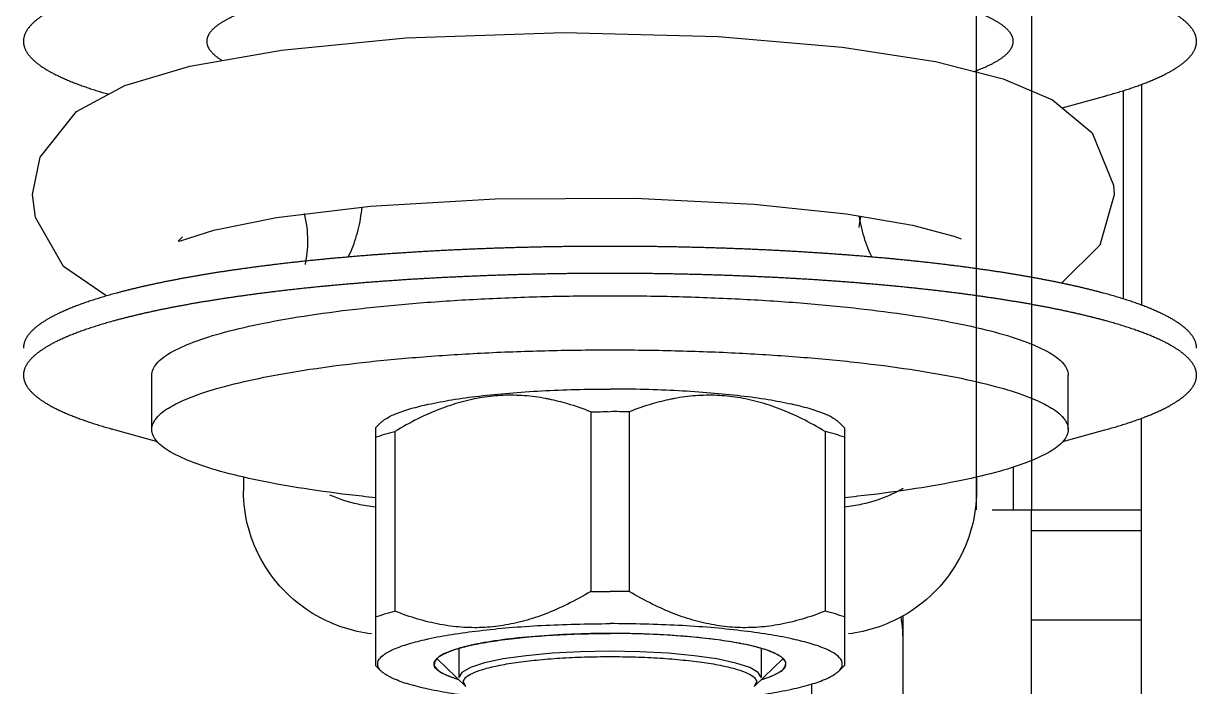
# Model space of a CAD drawing. Header units: millimetres. Extents: x 21899 to 38731, y -5425 to 3612.
# Drawn here: x 22169.61 to 22201.61, y 289.77 to 307.86 of the extents above; entities that cross this region are included whole.
import ezdxf

# ---------------------------------------------------------------- set-up
doc = ezdxf.new("R2010")
doc.units = ezdxf.units.MM

msp = doc.modelspace()

# ---------------------------------------------------------------- linework, layer by layer
at = {"color": 3, "linetype": 'Continuous'}
for p, q in [((22195.61, 294.585), (22195.61, 325.282)), ((22199.61, 306.025), (22199.61, 300.344)), ((22200.11, 279.085), (22200.11, 297.086))]:
    msp.add_line(p, q, dxfattribs=at)
at = {"color": 9, "linetype": 'Continuous'}
for p, q in [((22197.11, 325.282), (22197.11, 294.585)), ((22200.11, 306.195), (22200.11, 300.173)), ((22196.61, 295.762), (22196.61, 294.585)), ((22200.11, 294.012), (22197.11, 294.012)), ((22200.11, 291.577), (22197.11, 291.577))]:
    msp.add_line(p, q, dxfattribs=at)
at = {"color": 7, "linetype": 'Continuous'}
for p, q in [((22188.564, 307.502), (22191.947, 307.213)), ((22197.941, 305.56), (22199.104, 305.877)), ((22170.064, 304.208), (22171.057, 305.46)), ((22169.86, 303.19), (22170.064, 304.208)), ((22199.36, 303.185), (22198.971, 301.805)), ((22176.516, 302.567), (22179.074, 302.876)), ((22189.536, 302.927), (22192.057, 302.662)), ((22192.057, 302.662), (22193.862, 302.353)), ((22193.862, 302.353), (22194.989, 302.056)), ((22194.989, 302.056), (22195.193, 301.983)), ((22198.971, 301.805), (22197.93, 300.772)), ((22171.858, 300.434), (22170.701, 301.229)), ((22173.11, 296.782), (22173.11, 298.259)), ((22198.11, 296.782), (22198.11, 298.259)), ((22179.369, 296.976), (22179.209, 296.821)), ((22185.084, 297.263), (22185.084, 292.359)), ((22186.136, 297.263), (22186.136, 292.359)), ((22191.851, 296.976), (22192.011, 296.821)), ((22172.116, 296.768), (22173.258, 296.456)), ((22179.215, 296.827), (22179.215, 290.336)), ((22179.741, 296.727), (22179.741, 291.823)), ((22191.479, 296.727), (22191.479, 291.823)), ((22192.005, 296.827), (22192.005, 290.336)), ((22197.961, 296.456), (22199.104, 296.768)), ((22175.61, 295.489), (22175.61, 295.109)), ((22195.61, 295.489), (22195.61, 295.109)), ((22196.035, 294.585), (22200.11, 294.585)), ((22197.11, 288.373), (22197.11, 294.585)), ((22193.61, 281.433), (22193.61, 291.697)), ((22179.209, 290.342), (22179.369, 290.187)), ((22180.886, 290.528), (22181.673, 289.766)), ((22190.334, 290.528), (22189.547, 289.766)), ((22192.011, 290.342), (22191.851, 290.187)), ((22181.673, 289.766), (22181.61, 289.888)), ((22189.61, 289.888), (22189.547, 289.766)), ((22191.11, 289.834), (22191.11, 281.433))]:
    msp.add_line(p, q, dxfattribs=at)
at = {"color": 2, "linetype": 'Continuous'}
for p, q in [((22184.823, 291.203), (22184.702, 291.199)), ((22182.086, 290.947), (22182.072, 290.944)), ((22182.669, 291.039), (22182.564, 291.025)), ((22183.333, 291.114), (22183.218, 291.103)), ((22184.057, 291.169), (22183.937, 291.162)), ((22187.172, 291.169), (22187.051, 291.176)), ((22187.899, 291.113), (22187.783, 291.124)), ((22188.564, 291.038), (22188.457, 291.052)), ((22189.147, 290.944), (22189.134, 290.947)), ((22180.96, 290.587), (22180.95, 290.581)), ((22181.219, 290.717), (22181.21, 290.714)), ((22181.485, 290.802), (22181.485, 290.011)), ((22181.598, 290.838), (22181.586, 290.835)), ((22189.634, 290.835), (22189.622, 290.838)), ((22189.735, 290.802), (22189.735, 290.011)), ((22190.01, 290.714), (22190, 290.717)), ((22190.269, 290.581), (22190.26, 290.587)), ((22180.888, 290.53), (22180.885, 290.528)), ((22190.334, 290.528), (22190.332, 290.53))]:
    msp.add_line(p, q, dxfattribs=at)
at = {"color": 7, "linetype": 'Continuous'}
for points in [[(22180.045, 307.465), (22184.349, 307.609), (22188.564, 307.502)], [(22174.149, 306.694), (22176.646, 307.134), (22180.045, 307.465)], [(22191.947, 307.213), (22194.493, 306.818), (22196.331, 306.351), (22197.68, 305.777)], [(22171.057, 305.46), (22172.379, 306.17), (22174.149, 306.694)], [(22197.68, 305.777), (22198.76, 304.878), (22199.347, 303.445), (22199.36, 303.185)], [(22170.701, 301.229), (22169.936, 302.562), (22169.86, 303.19)], [(22179.074, 302.876), (22182.48, 303.077), (22186.297, 303.089), (22189.536, 302.927)], [(22178.47, 301.485), (22178.485, 301.515), (22178.515, 301.58), (22178.545, 301.647), (22178.573, 301.716), (22178.601, 301.785), (22178.627, 301.856), (22178.652, 301.928), (22178.676, 302), (22178.699, 302.073), (22178.72, 302.148), (22178.74, 302.224), (22178.758, 302.299), (22178.775, 302.375), (22178.791, 302.452), (22178.805, 302.531), (22178.817, 302.609), (22178.828, 302.688), (22178.838, 302.767), (22178.845, 302.848), (22178.845, 302.849)], [(22173.944, 302.032), (22173.832, 301.919), (22173.898, 301.93), (22174.799, 302.221), (22176.516, 302.567)], [(22192.403, 302.603), (22192.405, 302.589), (22192.418, 302.51), (22192.433, 302.43), (22192.45, 302.351), (22192.468, 302.273), (22192.487, 302.195), (22192.508, 302.118), (22192.53, 302.042), (22192.554, 301.966), (22192.58, 301.893), (22192.606, 301.819), (22192.634, 301.747), (22192.663, 301.676)], [(22192.663, 301.676), (22192.693, 301.606), (22192.725, 301.537), (22192.75, 301.485)]]:
    msp.add_lwpolyline(points, dxfattribs=at)
at = {"color": 2, "linetype": 'Continuous'}
for points in [[(22185.61, 291.214), (22185.493, 291.214), (22185.359, 291.213), (22185.225, 291.211), (22185.091, 291.209), (22184.958, 291.206), (22184.823, 291.203)], [(22186.397, 291.203), (22186.281, 291.206), (22186.148, 291.209), (22186.014, 291.211), (22185.881, 291.213), (22185.747, 291.214), (22185.61, 291.214)], [(22187.051, 291.176), (22186.923, 291.182), (22186.794, 291.188), (22186.663, 291.194), (22186.532, 291.199), (22186.397, 291.203)], [(22182.072, 290.944), (22181.994, 290.929), (22181.908, 290.911), (22181.824, 290.893), (22181.753, 290.877), (22181.674, 290.858), (22181.598, 290.838)], [(22182.564, 291.025), (22182.462, 291.01), (22182.362, 290.994), (22182.277, 290.98), (22182.181, 290.964), (22182.086, 290.947)], [(22183.218, 291.103), (22183.103, 291.091), (22182.989, 291.079), (22182.892, 291.068), (22182.782, 291.054), (22182.669, 291.039)], [(22183.937, 291.162), (22183.812, 291.153), (22183.689, 291.144), (22183.567, 291.135), (22183.461, 291.126), (22183.333, 291.114)], [(22184.702, 291.199), (22184.571, 291.194), (22184.441, 291.189), (22184.311, 291.183), (22184.183, 291.176), (22184.057, 291.169)], [(22187.783, 291.124), (22187.663, 291.134), (22187.541, 291.144), (22187.418, 291.153), (22187.308, 291.16), (22187.172, 291.169)], [(22188.457, 291.052), (22188.348, 291.065), (22188.237, 291.078), (22188.138, 291.089), (22188.023, 291.101), (22187.899, 291.113)], [(22189.134, 290.947), (22189.053, 290.961), (22188.958, 290.978), (22188.861, 290.994), (22188.774, 291.007), (22188.672, 291.023), (22188.564, 291.038)], [(22189.622, 290.838), (22189.556, 290.855), (22189.478, 290.874), (22189.397, 290.893), (22189.324, 290.909), (22189.238, 290.926), (22189.147, 290.944)], [(22180.95, 290.581), (22180.942, 290.575), (22180.931, 290.567), (22180.92, 290.558), (22180.91, 290.55), (22180.9, 290.541), (22180.888, 290.53)], [(22181.21, 290.714), (22181.164, 290.695), (22181.115, 290.673), (22181.076, 290.654), (22181.033, 290.632), (22180.995, 290.61), (22180.96, 290.587)], [(22181.586, 290.835), (22181.523, 290.818), (22181.455, 290.798), (22181.389, 290.778), (22181.334, 290.76), (22181.275, 290.739), (22181.219, 290.717)], [(22185.61, 290.728), (22184.809, 290.714), (22184.038, 290.674), (22183.327, 290.608), (22182.693, 290.518), (22182.182, 290.41), (22181.802, 290.287), (22181.566, 290.153), (22181.485, 290.011)], [(22189.735, 290.011), (22189.656, 290.15), (22189.424, 290.284), (22189.046, 290.408), (22188.527, 290.518), (22187.905, 290.607), (22187.195, 290.673), (22186.425, 290.714), (22185.61, 290.728)], [(22190, 290.717), (22189.952, 290.736), (22189.893, 290.757), (22189.831, 290.778), (22189.774, 290.795), (22189.705, 290.815), (22189.634, 290.835)], [(22190.26, 290.587), (22190.229, 290.607), (22190.191, 290.629), (22190.155, 290.649), (22190.11, 290.671), (22190.061, 290.692), (22190.01, 290.714)], [(22190.332, 290.53), (22190.326, 290.536), (22190.316, 290.545), (22190.306, 290.553), (22190.295, 290.562), (22190.284, 290.57), (22190.269, 290.581)], [(22180.885, 290.528), (22180.819, 290.433), (22180.817, 290.334), (22180.883, 290.236), (22181.015, 290.139), (22181.212, 290.047), (22181.474, 289.958)], [(22189.746, 289.958), (22189.998, 290.043), (22190.198, 290.136), (22190.333, 290.232), (22190.401, 290.33), (22190.402, 290.429), (22190.334, 290.528)]]:
    msp.add_lwpolyline(points, dxfattribs=at)
at = {"color": 7, "linetype": 'Continuous'}
for points, start_tangent, end_tangent in [([(22201.61, 307.37), (22201.61, 307.376), (22201.609, 307.402), (22201.606, 307.428), (22201.603, 307.454), (22201.597, 307.48), (22201.591, 307.506), (22201.583, 307.532), (22201.573, 307.558), (22201.563, 307.583), (22201.55, 307.609), (22201.537, 307.635), (22201.522, 307.661), (22201.505, 307.687), (22201.488, 307.712), (22201.469, 307.738), (22201.448, 307.764), (22201.426, 307.79), (22201.403, 307.815), (22201.378, 307.841), (22201.352, 307.866), (22201.325, 307.892), (22201.296, 307.917), (22201.266, 307.943), (22201.235, 307.968), (22201.202, 307.993), (22201.168, 308.019), (22201.132, 308.044), (22201.095, 308.069), (22201.057, 308.094), (22201.017, 308.119), (22200.976, 308.144), (22200.934, 308.169), (22200.89, 308.194), (22200.845, 308.218), (22200.799, 308.243), (22200.751, 308.268), (22200.702, 308.292), (22200.652, 308.317), (22200.601, 308.341), (22200.548, 308.365), (22200.494, 308.389), (22200.438, 308.413), (22200.381, 308.437), (22200.323, 308.461), (22200.264, 308.485), (22200.203, 308.509), (22200.142, 308.532), (22200.078, 308.556), (22200.014, 308.579), (22199.948, 308.603), (22199.881, 308.626), (22199.813, 308.649), (22199.744, 308.672), (22199.673, 308.695), (22199.601, 308.718), (22199.528, 308.74), (22199.454, 308.763), (22199.379, 308.785), (22199.302, 308.807), (22199.224, 308.829), (22199.145, 308.851), (22199.065, 308.873), (22198.983, 308.895), (22198.901, 308.917), (22198.817, 308.938), (22198.732, 308.959), (22198.646, 308.981), (22198.559, 309.002), (22198.471, 309.023), (22198.381, 309.043), (22198.291, 309.064), (22198.199, 309.085), (22198.106, 309.105), (22198.012, 309.125), (22197.917, 309.145), (22197.821, 309.165), (22197.724, 309.185), (22197.626, 309.204), (22197.527, 309.224), (22197.427, 309.243), (22197.326, 309.262), (22197.223, 309.281), (22197.12, 309.3), (22197.016, 309.318), (22196.911, 309.337), (22196.804, 309.355), (22196.697, 309.373), (22196.589, 309.391), (22196.48, 309.409), (22196.37, 309.426), (22196.259, 309.443), (22196.147, 309.461), (22196.034, 309.478), (22195.92, 309.494), (22195.805, 309.511), (22195.69, 309.527), (22195.573, 309.544), (22195.456, 309.56), (22195.338, 309.576), (22195.219, 309.591), (22195.099, 309.607), (22194.978, 309.622), (22194.857, 309.637), (22194.735, 309.652), (22194.611, 309.667), (22194.488, 309.681), (22194.363, 309.696), (22194.238, 309.71), (22194.111, 309.724), (22193.984, 309.737), (22193.857, 309.751), (22193.728, 309.764), (22193.599, 309.777), (22193.47, 309.79), (22193.339, 309.802), (22193.208, 309.815), (22193.076, 309.827), (22192.944, 309.839), (22192.811, 309.851), (22192.677, 309.862), (22192.543, 309.874), (22192.408, 309.885), (22192.272, 309.896), (22192.136, 309.907), (22191.999, 309.917), (22191.862, 309.927), (22191.724, 309.937), (22191.586, 309.947), (22191.447, 309.957), (22191.308, 309.966), (22191.168, 309.975), (22191.028, 309.984), (22190.887, 309.993), (22190.746, 310.001), (22190.604, 310.009), (22190.462, 310.017), (22190.319, 310.025), (22190.176, 310.033), (22190.033, 310.04), (22189.889, 310.047), (22189.745, 310.054), (22189.601, 310.06), (22189.456, 310.067), (22189.311, 310.073), (22189.165, 310.079), (22189.019, 310.084), (22188.873, 310.09), (22188.727, 310.095), (22188.58, 310.1), (22188.433, 310.105), (22188.286, 310.109), (22188.139, 310.113), (22187.991, 310.117), (22187.843, 310.121), (22187.695, 310.124), (22187.547, 310.128), (22187.399, 310.131), (22187.25, 310.134), (22187.102, 310.136), (22186.953, 310.138), (22186.804, 310.14), (22186.655, 310.142), (22186.506, 310.144), (22186.357, 310.145), (22186.207, 310.146), (22186.058, 310.147), (22185.909, 310.148), (22185.759, 310.148), (22185.61, 310.148), (22185.461, 310.148), (22185.311, 310.148), (22185.162, 310.147), (22185.012, 310.146), (22184.863, 310.145), (22184.714, 310.144), (22184.565, 310.142), (22184.416, 310.14), (22184.267, 310.138), (22184.118, 310.136), (22183.97, 310.134), (22183.821, 310.131), (22183.673, 310.128), (22183.524, 310.124), (22183.376, 310.121), (22183.229, 310.117), (22183.081, 310.113), (22182.934, 310.109), (22182.786, 310.105), (22182.64, 310.1), (22182.493, 310.095), (22182.347, 310.09), (22182.2, 310.084), (22182.055, 310.079), (22181.909, 310.073), (22181.764, 310.067), (22181.619, 310.06), (22181.475, 310.054), (22181.331, 310.047), (22181.187, 310.04), (22181.043, 310.033), (22180.9, 310.025), (22180.758, 310.017), (22180.616, 310.009), (22180.474, 310.001), (22180.333, 309.993), (22180.192, 309.984), (22180.052, 309.975), (22179.912, 309.966), (22179.773, 309.957), (22179.634, 309.947), (22179.495, 309.937), (22179.358, 309.927), (22179.22, 309.917), (22179.084, 309.907), (22178.948, 309.896), (22178.812, 309.885), (22178.677, 309.874), (22178.543, 309.862), (22178.409, 309.851), (22178.276, 309.839), (22178.144, 309.827), (22178.012, 309.815), (22177.881, 309.802), (22177.75, 309.79), (22177.62, 309.777), (22177.491, 309.764), (22177.363, 309.751), (22177.235, 309.737), (22177.108, 309.724), (22176.982, 309.71), (22176.857, 309.696), (22176.732, 309.681), (22176.608, 309.667), (22176.485, 309.652), (22176.363, 309.637), (22176.241, 309.622), (22176.121, 309.607), (22176.001, 309.591), (22175.882, 309.576), (22175.764, 309.56), (22175.646, 309.544), (22175.53, 309.527), (22175.414, 309.511), (22175.3, 309.494), (22175.186, 309.478), (22175.073, 309.461), (22174.961, 309.443), (22174.85, 309.426), (22174.74, 309.409), (22174.631, 309.391), (22174.523, 309.373), (22174.415, 309.355), (22174.309, 309.337), (22174.204, 309.318), (22174.1, 309.3), (22173.996, 309.281), (22173.894, 309.262), (22173.793, 309.243), (22173.693, 309.224), (22173.594, 309.204), (22173.495, 309.185), (22173.398, 309.165), (22173.302, 309.145), (22173.207, 309.125), (22173.114, 309.105), (22173.021, 309.085), (22172.929, 309.064), (22172.839, 309.043), (22172.749, 309.023), (22172.661, 309.002), (22172.574, 308.981), (22172.488, 308.959), (22172.403, 308.938), (22172.319, 308.917), (22172.236, 308.895), (22172.155, 308.873), (22172.075, 308.851), (22171.996, 308.829), (22171.918, 308.807), (22171.841, 308.785), (22171.766, 308.763), (22171.691, 308.74), (22171.618, 308.718), (22171.546, 308.695), (22171.476, 308.672), (22171.406, 308.649), (22171.338, 308.626), (22171.271, 308.603), (22171.206, 308.579), (22171.141, 308.556), (22171.078, 308.532), (22171.016, 308.509), (22170.956, 308.485), (22170.896, 308.461), (22170.838, 308.437), (22170.782, 308.413), (22170.726, 308.389), (22170.672, 308.365), (22170.619, 308.341), (22170.568, 308.317), (22170.517, 308.292), (22170.468, 308.268), (22170.421, 308.243), (22170.374, 308.218), (22170.329, 308.194), (22170.286, 308.169), (22170.244, 308.144), (22170.203, 308.119), (22170.163, 308.094), (22170.125, 308.069), (22170.088, 308.044), (22170.052, 308.019), (22170.018, 307.993), (22169.985, 307.968), (22169.954, 307.943), (22169.924, 307.917), (22169.895, 307.892), (22169.867, 307.866), (22169.841, 307.841), (22169.817, 307.815), (22169.794, 307.79), (22169.772, 307.764), (22169.751, 307.738), (22169.732, 307.712), (22169.714, 307.687), (22169.698, 307.661), (22169.683, 307.635), (22169.669, 307.609), (22169.657, 307.583), (22169.646, 307.558), (22169.637, 307.532), (22169.629, 307.506), (22169.622, 307.48), (22169.617, 307.454), (22169.613, 307.428), (22169.611, 307.402), (22169.61, 307.376), (22169.61, 307.37)], (0.000005, 1), (0.000005, -1)), ([(22169.61, 307.37), (22169.61, 307.35), (22169.612, 307.324), (22169.615, 307.298), (22169.62, 307.272), (22169.626, 307.246), (22169.633, 307.221), (22169.642, 307.195), (22169.652, 307.169), (22169.663, 307.143), (22169.676, 307.117), (22169.69, 307.091), (22169.706, 307.065), (22169.723, 307.04), (22169.742, 307.014), (22169.761, 306.988), (22169.783, 306.963), (22169.805, 306.937), (22169.829, 306.911), (22169.855, 306.886), (22169.881, 306.86), (22169.909, 306.835), (22169.939, 306.809), (22169.97, 306.784), (22170.002, 306.759), (22170.035, 306.733), (22170.07, 306.708), (22170.106, 306.683), (22170.144, 306.658), (22170.183, 306.633), (22170.223, 306.608), (22170.265, 306.583), (22170.308, 306.558), (22170.352, 306.533), (22170.398, 306.509), (22170.445, 306.484), (22170.493, 306.459), (22170.543, 306.435), (22170.594, 306.411), (22170.646, 306.386), (22170.699, 306.362), (22170.754, 306.338), (22170.81, 306.314), (22170.868, 306.29), (22170.926, 306.266), (22170.986, 306.242), (22171.048, 306.219), (22171.11, 306.195), (22171.174, 306.172), (22171.239, 306.148), (22171.305, 306.125), (22171.373, 306.102), (22171.442, 306.079), (22171.512, 306.056), (22171.583, 306.033), (22171.655, 306.011), (22171.729, 305.988), (22171.804, 305.966), (22171.88, 305.943), (22171.93, 305.929)], (0.000005, -1), (0.961383, -0.275215)), ([(22199.104, 305.877), (22199.184, 305.899), (22199.262, 305.921), (22199.34, 305.943), (22199.416, 305.966), (22199.491, 305.988), (22199.564, 306.011), (22199.637, 306.033), (22199.708, 306.056), (22199.778, 306.079), (22199.847, 306.102), (22199.914, 306.125), (22199.981, 306.148), (22200.046, 306.172), (22200.11, 306.195), (22200.172, 306.219), (22200.233, 306.242), (22200.293, 306.266), (22200.352, 306.29), (22200.409, 306.314), (22200.466, 306.338), (22200.52, 306.362), (22200.574, 306.386), (22200.626, 306.411), (22200.677, 306.435), (22200.727, 306.459), (22200.775, 306.484), (22200.822, 306.509), (22200.868, 306.533), (22200.912, 306.558), (22200.955, 306.583), (22200.996, 306.608), (22201.037, 306.633), (22201.076, 306.658), (22201.113, 306.683), (22201.15, 306.708), (22201.184, 306.733), (22201.218, 306.759), (22201.25, 306.784), (22201.281, 306.809), (22201.31, 306.835), (22201.339, 306.86), (22201.365, 306.886), (22201.391, 306.911), (22201.415, 306.937), (22201.437, 306.963), (22201.458, 306.988), (22201.478, 307.014), (22201.497, 307.04), (22201.514, 307.065), (22201.529, 307.091), (22201.544, 307.117), (22201.556, 307.143), (22201.568, 307.169), (22201.578, 307.195), (22201.587, 307.221), (22201.594, 307.246), (22201.6, 307.272), (22201.605, 307.298), (22201.608, 307.324), (22201.609, 307.35), (22201.61, 307.37)], (0.964802, 0.262979), (0.000005, 1)), ([(22197.326, 300.891), (22197.223, 300.91), (22197.12, 300.929), (22197.016, 300.947), (22196.911, 300.966), (22196.804, 300.984), (22196.697, 301.002), (22196.589, 301.02), (22196.48, 301.038), (22196.37, 301.055), (22196.259, 301.073), (22196.147, 301.09), (22196.034, 301.107), (22195.92, 301.124), (22195.805, 301.14), (22195.69, 301.157), (22195.573, 301.173), (22195.456, 301.189), (22195.338, 301.205), (22195.219, 301.22), (22195.099, 301.236), (22194.978, 301.251), (22194.857, 301.266), (22194.735, 301.281), (22194.611, 301.296), (22194.488, 301.31), (22194.363, 301.325), (22194.238, 301.339), (22194.111, 301.353), (22193.984, 301.366), (22193.857, 301.38), (22193.728, 301.393), (22193.599, 301.406), (22193.47, 301.419), (22193.339, 301.432), (22193.208, 301.444), (22193.076, 301.456), (22192.944, 301.468), (22192.811, 301.48), (22192.677, 301.492), (22192.543, 301.503), (22192.408, 301.514), (22192.272, 301.525), (22192.136, 301.536), (22191.999, 301.546), (22191.862, 301.556), (22191.724, 301.566), (22191.586, 301.576), (22191.447, 301.586), (22191.308, 301.595), (22191.168, 301.604), (22191.028, 301.613), (22190.887, 301.622), (22190.746, 301.63), (22190.604, 301.638), (22190.462, 301.646), (22190.319, 301.654), (22190.176, 301.662), (22190.033, 301.669), (22189.889, 301.676), (22189.745, 301.683), (22189.601, 301.689), (22189.456, 301.696), (22189.311, 301.702), (22189.165, 301.708), (22189.019, 301.713), (22188.873, 301.719), (22188.727, 301.724), (22188.58, 301.729), (22188.433, 301.734), (22188.286, 301.738), (22188.139, 301.742), (22187.991, 301.746), (22187.843, 301.75), (22187.695, 301.754), (22187.547, 301.757), (22187.399, 301.76), (22187.25, 301.763), (22187.102, 301.765), (22186.953, 301.767), (22186.804, 301.77), (22186.655, 301.771), (22186.506, 301.773), (22186.357, 301.774), (22186.207, 301.775), (22186.058, 301.776), (22185.909, 301.777), (22185.759, 301.777), (22185.61, 301.777), (22185.461, 301.777), (22185.311, 301.777), (22185.162, 301.776), (22185.012, 301.775), (22184.863, 301.774), (22184.714, 301.773), (22184.565, 301.771), (22184.416, 301.77), (22184.267, 301.767), (22184.118, 301.765), (22183.97, 301.763), (22183.821, 301.76), (22183.673, 301.757), (22183.524, 301.754), (22183.376, 301.75), (22183.229, 301.746), (22183.081, 301.742), (22182.934, 301.738), (22182.786, 301.734), (22182.64, 301.729), (22182.493, 301.724), (22182.347, 301.719), (22182.2, 301.713), (22182.055, 301.708), (22181.909, 301.702), (22181.764, 301.696), (22181.619, 301.689), (22181.475, 301.683), (22181.331, 301.676), (22181.187, 301.669), (22181.043, 301.662), (22180.9, 301.654), (22180.758, 301.646), (22180.616, 301.638), (22180.474, 301.63), (22180.333, 301.622), (22180.192, 301.613), (22180.052, 301.604), (22179.912, 301.595), (22179.773, 301.586), (22179.634, 301.576), (22179.495, 301.566), (22179.358, 301.556), (22179.22, 301.546), (22179.084, 301.536), (22178.948, 301.525), (22178.812, 301.514), (22178.677, 301.503), (22178.543, 301.492), (22178.409, 301.48), (22178.276, 301.468), (22178.144, 301.456), (22178.012, 301.444), (22177.881, 301.432), (22177.75, 301.419), (22177.62, 301.406), (22177.491, 301.393), (22177.363, 301.38), (22177.235, 301.366), (22177.108, 301.353), (22176.982, 301.339), (22176.857, 301.325), (22176.732, 301.31), (22176.608, 301.296), (22176.485, 301.281), (22176.363, 301.266), (22176.241, 301.251), (22176.121, 301.236), (22176.001, 301.22), (22175.882, 301.205), (22175.764, 301.189), (22175.646, 301.173), (22175.53, 301.157), (22175.414, 301.14), (22175.3, 301.124), (22175.186, 301.107), (22175.073, 301.09), (22174.961, 301.073), (22174.85, 301.055), (22174.74, 301.038), (22174.631, 301.02), (22174.523, 301.002), (22174.415, 300.984), (22174.309, 300.966), (22174.204, 300.947), (22174.1, 300.929), (22173.996, 300.91), (22173.894, 300.891), (22173.793, 300.872), (22173.693, 300.853), (22173.594, 300.833), (22173.495, 300.814), (22173.398, 300.794), (22173.302, 300.774), (22173.207, 300.754), (22173.114, 300.734), (22173.021, 300.714), (22172.929, 300.693), (22172.839, 300.673), (22172.749, 300.652), (22172.661, 300.631)], (-0.983014, 0.183528), (-0.972551, -0.232688)), ([(22197.326, 300.153), (22197.223, 300.171), (22197.12, 300.19), (22197.016, 300.209), (22196.911, 300.227), (22196.804, 300.245), (22196.697, 300.263), (22196.589, 300.281), (22196.48, 300.299), (22196.37, 300.317), (22196.259, 300.334), (22196.147, 300.351), (22196.034, 300.368), (22195.92, 300.385), (22195.805, 300.402), (22195.69, 300.418), (22195.573, 300.434), (22195.456, 300.45), (22195.338, 300.466), (22195.219, 300.482), (22195.099, 300.497), (22194.978, 300.513), (22194.857, 300.528), (22194.735, 300.543), (22194.611, 300.557), (22194.488, 300.572), (22194.363, 300.586), (22194.238, 300.6), (22194.111, 300.614), (22193.984, 300.628), (22193.857, 300.641), (22193.728, 300.654), (22193.599, 300.668), (22193.47, 300.68), (22193.339, 300.693), (22193.208, 300.705), (22193.076, 300.718), (22192.944, 300.73), (22192.811, 300.741), (22192.677, 300.753), (22192.543, 300.764), (22192.408, 300.775), (22192.272, 300.786), (22192.136, 300.797), (22191.999, 300.808), (22191.862, 300.818), (22191.724, 300.828), (22191.586, 300.838), (22191.447, 300.847), (22191.308, 300.857), (22191.168, 300.866), (22191.028, 300.875), (22190.887, 300.883), (22190.746, 300.892), (22190.604, 300.9), (22190.462, 300.908), (22190.319, 300.916), (22190.176, 300.923), (22190.033, 300.93), (22189.889, 300.937), (22189.745, 300.944), (22189.601, 300.951), (22189.456, 300.957), (22189.311, 300.963), (22189.165, 300.969), (22189.019, 300.975), (22188.873, 300.98), (22188.727, 300.985), (22188.58, 300.99), (22188.433, 300.995), (22188.286, 301), (22188.139, 301.004), (22187.991, 301.008), (22187.843, 301.011), (22187.695, 301.015), (22187.547, 301.018), (22187.399, 301.021), (22187.25, 301.024), (22187.102, 301.027), (22186.953, 301.029), (22186.804, 301.031), (22186.655, 301.033), (22186.506, 301.034), (22186.357, 301.036), (22186.207, 301.037), (22186.058, 301.038), (22185.909, 301.038), (22185.759, 301.039), (22185.61, 301.039), (22185.461, 301.039), (22185.311, 301.038), (22185.162, 301.038), (22185.012, 301.037), (22184.863, 301.036), (22184.714, 301.034), (22184.565, 301.033), (22184.416, 301.031), (22184.267, 301.029), (22184.118, 301.027), (22183.97, 301.024), (22183.821, 301.021), (22183.673, 301.018), (22183.524, 301.015), (22183.376, 301.011), (22183.229, 301.008), (22183.081, 301.004), (22182.934, 301), (22182.786, 300.995), (22182.64, 300.99), (22182.493, 300.985), (22182.347, 300.98), (22182.2, 300.975), (22182.055, 300.969), (22181.909, 300.963), (22181.764, 300.957), (22181.619, 300.951), (22181.475, 300.944), (22181.331, 300.937), (22181.187, 300.93), (22181.043, 300.923), (22180.9, 300.916), (22180.758, 300.908), (22180.616, 300.9), (22180.474, 300.892), (22180.333, 300.883), (22180.192, 300.875), (22180.052, 300.866), (22179.912, 300.857), (22179.773, 300.847), (22179.634, 300.838), (22179.495, 300.828), (22179.358, 300.818), (22179.22, 300.808), (22179.084, 300.797), (22178.948, 300.786), (22178.812, 300.775), (22178.677, 300.764), (22178.543, 300.753), (22178.409, 300.741), (22178.276, 300.73), (22178.144, 300.718), (22178.012, 300.705), (22177.881, 300.693), (22177.75, 300.68), (22177.62, 300.668), (22177.491, 300.654), (22177.363, 300.641), (22177.235, 300.628), (22177.108, 300.614), (22176.982, 300.6), (22176.857, 300.586), (22176.732, 300.572), (22176.608, 300.557), (22176.485, 300.543), (22176.363, 300.528), (22176.241, 300.513), (22176.121, 300.497), (22176.001, 300.482), (22175.882, 300.466), (22175.764, 300.45), (22175.646, 300.434), (22175.53, 300.418), (22175.414, 300.402), (22175.3, 300.385), (22175.186, 300.368), (22175.073, 300.351), (22174.961, 300.334), (22174.85, 300.317), (22174.74, 300.299), (22174.631, 300.281), (22174.523, 300.263), (22174.415, 300.245), (22174.309, 300.227), (22174.204, 300.209), (22174.1, 300.19), (22173.996, 300.171), (22173.894, 300.153), (22173.793, 300.133), (22173.693, 300.114), (22173.594, 300.095), (22173.495, 300.075), (22173.398, 300.056), (22173.302, 300.036), (22173.207, 300.016), (22173.114, 299.995), (22173.021, 299.975), (22172.929, 299.955), (22172.839, 299.934), (22172.749, 299.913), (22172.661, 299.892)], (-0.983014, 0.183528), (-0.972551, -0.232688)), ([(22201.61, 298.999), (22201.61, 299.005), (22201.609, 299.031), (22201.606, 299.057), (22201.603, 299.083), (22201.597, 299.109), (22201.591, 299.135), (22201.583, 299.161), (22201.573, 299.187), (22201.563, 299.213), (22201.55, 299.238), (22201.537, 299.264), (22201.522, 299.29), (22201.505, 299.316), (22201.488, 299.342), (22201.469, 299.367), (22201.448, 299.393), (22201.426, 299.419), (22201.403, 299.444), (22201.378, 299.47), (22201.352, 299.495), (22201.325, 299.521), (22201.296, 299.546), (22201.266, 299.572), (22201.235, 299.597), (22201.202, 299.622), (22201.168, 299.648), (22201.132, 299.673), (22201.095, 299.698), (22201.057, 299.723), (22201.017, 299.748), (22200.976, 299.773), (22200.934, 299.798), (22200.89, 299.823), (22200.845, 299.848), (22200.799, 299.872), (22200.751, 299.897), (22200.702, 299.921), (22200.652, 299.946), (22200.601, 299.97), (22200.548, 299.994), (22200.494, 300.018), (22200.438, 300.043), (22200.381, 300.067), (22200.323, 300.09), (22200.264, 300.114), (22200.203, 300.138), (22200.142, 300.162), (22200.078, 300.185), (22200.014, 300.209), (22199.948, 300.232), (22199.881, 300.255), (22199.813, 300.278), (22199.744, 300.301), (22199.673, 300.324), (22199.601, 300.347), (22199.528, 300.369), (22199.454, 300.392), (22199.379, 300.414), (22199.302, 300.436), (22199.224, 300.459), (22199.145, 300.481), (22199.065, 300.502), (22198.983, 300.524), (22198.901, 300.546), (22198.817, 300.567), (22198.732, 300.589), (22198.646, 300.61), (22198.559, 300.631), (22198.471, 300.652), (22198.381, 300.673), (22198.291, 300.693), (22198.199, 300.714), (22198.106, 300.734), (22198.012, 300.754), (22197.917, 300.774), (22197.821, 300.794), (22197.724, 300.814), (22197.626, 300.833), (22197.527, 300.853), (22197.427, 300.872), (22197.326, 300.891)], (0.000005, 1), (-0.983014, 0.183528)), ([(22172.661, 300.631), (22172.574, 300.61), (22172.488, 300.589), (22172.403, 300.567), (22172.319, 300.546), (22172.236, 300.524), (22172.155, 300.502), (22172.075, 300.481), (22171.996, 300.459), (22171.918, 300.436), (22171.841, 300.414), (22171.766, 300.392), (22171.691, 300.369), (22171.618, 300.347), (22171.546, 300.324), (22171.476, 300.301), (22171.406, 300.278), (22171.338, 300.255), (22171.271, 300.232), (22171.206, 300.209), (22171.141, 300.185), (22171.078, 300.162), (22171.016, 300.138), (22170.956, 300.114), (22170.896, 300.09), (22170.838, 300.067), (22170.782, 300.043), (22170.726, 300.018), (22170.672, 299.994), (22170.619, 299.97), (22170.568, 299.946), (22170.517, 299.921), (22170.468, 299.897), (22170.421, 299.872), (22170.374, 299.848), (22170.329, 299.823), (22170.286, 299.798), (22170.244, 299.773), (22170.203, 299.748), (22170.163, 299.723), (22170.125, 299.698), (22170.088, 299.673), (22170.052, 299.648), (22170.018, 299.622), (22169.985, 299.597), (22169.954, 299.572), (22169.924, 299.546), (22169.895, 299.521), (22169.867, 299.495), (22169.841, 299.47), (22169.817, 299.444), (22169.794, 299.419), (22169.772, 299.393), (22169.751, 299.367), (22169.732, 299.342), (22169.714, 299.316), (22169.698, 299.29), (22169.683, 299.264), (22169.669, 299.238), (22169.657, 299.213), (22169.646, 299.187), (22169.637, 299.161), (22169.629, 299.135), (22169.622, 299.109), (22169.617, 299.083), (22169.613, 299.057), (22169.611, 299.031), (22169.61, 299.005), (22169.61, 298.999)], (-0.972551, -0.232688), (0.000005, -1)), ([(22177.424, 299.9), (22178.852, 300.085), (22180.417, 300.234), (22182.088, 300.342), (22183.831, 300.408), (22185.61, 300.43)], (0.988886, 0.148678), (1, 0)), ([(22185.61, 300.43), (22187.389, 300.408), (22189.132, 300.342), (22190.803, 300.234), (22192.368, 300.085)], (1, 0), (0.99383, -0.11091)), ([(22172.661, 299.892), (22172.574, 299.871), (22172.488, 299.85), (22172.403, 299.829), (22172.319, 299.807), (22172.236, 299.786), (22172.155, 299.764), (22172.075, 299.742), (22171.996, 299.72), (22171.918, 299.698), (22171.841, 299.676), (22171.766, 299.653), (22171.691, 299.631), (22171.618, 299.608), (22171.546, 299.585), (22171.476, 299.562), (22171.406, 299.539), (22171.338, 299.516), (22171.271, 299.493), (22171.206, 299.47), (22171.141, 299.446), (22171.078, 299.423), (22171.016, 299.399), (22170.956, 299.376), (22170.896, 299.352), (22170.838, 299.328), (22170.782, 299.304), (22170.726, 299.28), (22170.672, 299.256), (22170.619, 299.231), (22170.568, 299.207), (22170.517, 299.183), (22170.468, 299.158), (22170.421, 299.134), (22170.374, 299.109), (22170.329, 299.084), (22170.286, 299.059), (22170.244, 299.034), (22170.203, 299.01), (22170.163, 298.985), (22170.125, 298.959), (22170.088, 298.934), (22170.052, 298.909), (22170.018, 298.884), (22169.985, 298.859), (22169.954, 298.833), (22169.924, 298.808), (22169.895, 298.782), (22169.867, 298.757), (22169.841, 298.731), (22169.817, 298.706), (22169.794, 298.68), (22169.772, 298.654), (22169.751, 298.629), (22169.732, 298.603), (22169.714, 298.577), (22169.698, 298.551), (22169.683, 298.526), (22169.669, 298.5), (22169.657, 298.474), (22169.646, 298.448), (22169.637, 298.422), (22169.629, 298.396), (22169.622, 298.37), (22169.617, 298.344), (22169.613, 298.319), (22169.611, 298.293), (22169.61, 298.267), (22169.61, 298.26)], (-0.972551, -0.232688), (0.000005, -1)), ([(22173.11, 298.259), (22173.237, 298.568), (22173.616, 298.871), (22174.239, 299.161), (22175.094, 299.433), (22176.163, 299.681), (22177.424, 299.9)], (0, 1), (0.988886, 0.148678)), ([(22192.368, 300.085), (22193.796, 299.9), (22195.057, 299.681), (22196.126, 299.433), (22196.98, 299.161)], (0.99383, -0.11091), (0.933788, -0.357826)), ([(22201.61, 298.26), (22201.61, 298.267), (22201.609, 298.293), (22201.606, 298.319), (22201.603, 298.344), (22201.597, 298.37), (22201.591, 298.396), (22201.583, 298.422), (22201.573, 298.448), (22201.563, 298.474), (22201.55, 298.5), (22201.537, 298.526), (22201.522, 298.551), (22201.505, 298.577), (22201.488, 298.603), (22201.469, 298.629), (22201.448, 298.654), (22201.426, 298.68), (22201.403, 298.706), (22201.378, 298.731), (22201.352, 298.757), (22201.325, 298.782), (22201.296, 298.808), (22201.266, 298.833), (22201.235, 298.859), (22201.202, 298.884), (22201.168, 298.909), (22201.132, 298.934), (22201.095, 298.959), (22201.057, 298.985), (22201.017, 299.01), (22200.976, 299.034), (22200.934, 299.059), (22200.89, 299.084), (22200.845, 299.109), (22200.799, 299.134), (22200.751, 299.158), (22200.702, 299.183), (22200.652, 299.207), (22200.601, 299.231), (22200.548, 299.256), (22200.494, 299.28), (22200.438, 299.304), (22200.381, 299.328), (22200.323, 299.352), (22200.264, 299.376), (22200.203, 299.399), (22200.142, 299.423), (22200.078, 299.446), (22200.014, 299.47), (22199.948, 299.493), (22199.881, 299.516), (22199.813, 299.539), (22199.744, 299.562), (22199.673, 299.585), (22199.601, 299.608), (22199.528, 299.631), (22199.454, 299.653), (22199.379, 299.676), (22199.302, 299.698), (22199.224, 299.72), (22199.145, 299.742), (22199.065, 299.764), (22198.983, 299.786), (22198.901, 299.807), (22198.817, 299.829), (22198.732, 299.85), (22198.646, 299.871), (22198.559, 299.892), (22198.471, 299.913), (22198.381, 299.934), (22198.291, 299.955), (22198.199, 299.975), (22198.106, 299.995), (22198.012, 300.016), (22197.917, 300.036), (22197.821, 300.056), (22197.724, 300.075), (22197.626, 300.095), (22197.527, 300.114), (22197.427, 300.133), (22197.326, 300.153)], (0.000005, 1), (-0.983014, 0.183528)), ([(22173.11, 296.782), (22173.237, 297.091), (22173.616, 297.393), (22174.239, 297.684), (22175.094, 297.955), (22176.163, 298.203), (22177.424, 298.422), (22178.852, 298.608), (22180.417, 298.756), (22182.088, 298.865), (22183.831, 298.93), (22185.61, 298.953)], (0, 1), (1, 0)), ([(22185.61, 298.953), (22187.389, 298.93), (22189.132, 298.865), (22190.803, 298.756), (22192.368, 298.608), (22193.796, 298.422), (22195.057, 298.203), (22196.126, 297.955), (22196.98, 297.684), (22197.604, 297.393), (22197.983, 297.091), (22198.11, 296.782)], (1, 0), (0, -1)), ([(22196.98, 299.161), (22197.604, 298.871), (22197.983, 298.568), (22198.11, 298.259)], (0.933788, -0.357826), (0, -1)), ([(22169.61, 298.26), (22169.61, 298.241), (22169.612, 298.215), (22169.615, 298.189), (22169.62, 298.163), (22169.626, 298.137), (22169.633, 298.111), (22169.642, 298.085), (22169.652, 298.059), (22169.663, 298.033), (22169.676, 298.008), (22169.69, 297.982), (22169.706, 297.956), (22169.723, 297.93), (22169.742, 297.904), (22169.761, 297.879), (22169.783, 297.853), (22169.805, 297.827), (22169.829, 297.802), (22169.855, 297.776), (22169.881, 297.751), (22169.909, 297.725), (22169.939, 297.7), (22169.97, 297.674), (22170.002, 297.649), (22170.035, 297.624), (22170.07, 297.599), (22170.106, 297.573), (22170.144, 297.548), (22170.183, 297.523), (22170.223, 297.498), (22170.265, 297.473), (22170.308, 297.449), (22170.352, 297.424), (22170.398, 297.399), (22170.445, 297.375), (22170.493, 297.35), (22170.543, 297.326), (22170.594, 297.301), (22170.646, 297.277), (22170.699, 297.253), (22170.754, 297.228), (22170.81, 297.204), (22170.868, 297.18), (22170.926, 297.157), (22170.986, 297.133), (22171.048, 297.109), (22171.11, 297.086), (22171.174, 297.062), (22171.239, 297.039), (22171.305, 297.016), (22171.373, 296.992), (22171.442, 296.969), (22171.512, 296.947), (22171.583, 296.924), (22171.655, 296.901), (22171.729, 296.878), (22171.804, 296.856), (22171.88, 296.834), (22171.957, 296.812), (22172.036, 296.789), (22172.116, 296.768)], (0.000005, -1), (0.964802, -0.262979)), ([(22199.104, 296.768), (22199.184, 296.789), (22199.262, 296.812), (22199.34, 296.834), (22199.416, 296.856), (22199.491, 296.878), (22199.564, 296.901), (22199.637, 296.924), (22199.708, 296.947), (22199.778, 296.969), (22199.847, 296.992), (22199.914, 297.016), (22199.981, 297.039), (22200.046, 297.062), (22200.11, 297.086), (22200.172, 297.109), (22200.233, 297.133), (22200.293, 297.157), (22200.352, 297.18), (22200.409, 297.204), (22200.466, 297.228), (22200.52, 297.253), (22200.574, 297.277), (22200.626, 297.301), (22200.677, 297.326), (22200.727, 297.35), (22200.775, 297.375), (22200.822, 297.399), (22200.868, 297.424), (22200.912, 297.449), (22200.955, 297.473), (22200.996, 297.498), (22201.037, 297.523), (22201.076, 297.548), (22201.113, 297.573), (22201.15, 297.599), (22201.184, 297.624), (22201.218, 297.649), (22201.25, 297.674), (22201.281, 297.7), (22201.31, 297.725), (22201.339, 297.751), (22201.365, 297.776), (22201.391, 297.802), (22201.415, 297.827), (22201.437, 297.853), (22201.458, 297.879), (22201.478, 297.904), (22201.497, 297.93), (22201.514, 297.956), (22201.529, 297.982), (22201.544, 298.008), (22201.556, 298.033), (22201.568, 298.059), (22201.578, 298.085), (22201.587, 298.111), (22201.594, 298.137), (22201.6, 298.163), (22201.605, 298.189), (22201.608, 298.215), (22201.609, 298.241), (22201.61, 298.26)], (0.964802, 0.262979), (0.000005, 1)), ([(22183.955, 297.605), (22183.856, 297.624), (22183.273, 297.7), (22182.698, 297.71), (22182.126, 297.653), (22181.551, 297.528), (22180.969, 297.334), (22180.369, 297.07), (22179.741, 296.727)], (-0.979647, 0.200728), (-0.859623, -0.510929)), ([(22180.61, 297.459), (22180.653, 297.468), (22181.298, 297.589), (22182.038, 297.692), (22182.859, 297.774), (22183.741, 297.834), (22184.665, 297.871), (22185.61, 297.883)], (0.976129, 0.217191), (1, 0)), ([(22185.084, 297.263), (22184.456, 297.48), (22183.955, 297.605)], (-0.930436, 0.366454), (-0.979647, 0.200728)), ([(22190.61, 297.459), (22190.567, 297.468), (22189.922, 297.589), (22189.181, 297.692), (22188.361, 297.774), (22187.479, 297.834), (22186.555, 297.871), (22185.61, 297.883)], (-0.976129, 0.217191), (-1, 0)), ([(22187.265, 297.605), (22186.764, 297.48), (22186.136, 297.263)], (-0.979646, -0.200735), (-0.930436, -0.366454)), ([(22191.479, 296.727), (22190.85, 297.07), (22190.251, 297.335), (22189.668, 297.528), (22189.093, 297.653), (22188.521, 297.71), (22187.946, 297.7), (22187.363, 297.624), (22187.265, 297.605)], (-0.859623, 0.510929), (-0.979646, -0.200735)), ([(22179.368, 296.977), (22179.429, 297.027), (22179.708, 297.184), (22180.119, 297.332), (22180.61, 297.459)], (0.732854, 0.680386), (0.976129, 0.217191)), ([(22191.852, 296.977), (22191.791, 297.027), (22191.512, 297.184), (22191.1, 297.332), (22190.61, 297.459)], (-0.732854, 0.680386), (-0.976129, 0.217191)), ([(22185.084, 297.263), (22185.347, 297.266), (22185.61, 297.266)], (0.999917, 0.01289), (1, 0)), ([(22186.136, 297.263), (22185.873, 297.266), (22185.61, 297.266)], (-0.999917, 0.01289), (-1, 0)), ([(22179.215, 294.917), (22178.852, 294.956), (22177.424, 295.141), (22176.163, 295.36), (22175.094, 295.608), (22174.239, 295.88), (22173.616, 296.17), (22173.237, 296.473), (22173.11, 296.782)], (-0.994693, 0.102891), (0, 1)), ([(22179.215, 296.569), (22179.461, 296.65), (22179.741, 296.727)], (0.940905, 0.338672), (0.968974, 0.247163)), ([(22192.005, 296.569), (22191.759, 296.65), (22191.479, 296.727)], (-0.940905, 0.338672), (-0.968974, 0.247163)), ([(22198.11, 296.782), (22197.983, 296.473), (22197.604, 296.17), (22196.98, 295.88), (22196.126, 295.608), (22195.057, 295.36), (22193.796, 295.141), (22192.368, 294.956), (22192.005, 294.917)], (0, -1), (-0.994693, -0.102891)), ([(22179.106, 291.201), (22177.61, 291.697), (22176.146, 293.139), (22175.61, 295.109)], (-0.991997, 0.126262), (0, 1)), ([(22195.61, 295.109), (22195.074, 293.139), (22193.61, 291.697), (22192.114, 291.201)], (0, -1), (-0.991997, -0.126262)), ([(22193.61, 295.17), (22193.25, 294.99)], (-0.869912, -0.493207), (-0.915248, -0.40289)), ([(22178.737, 294.739), (22177.97, 294.99)], (-0.976371, 0.2161), (-0.915248, 0.40289)), ([(22179.207, 294.663), (22178.737, 294.739)], (-0.994836, 0.101498), (-0.976371, 0.2161)), ([(22192.482, 294.739), (22192.013, 294.663)], (-0.976371, -0.2161), (-0.994836, -0.101498)), ([(22193.25, 294.99), (22192.482, 294.739)], (-0.915248, -0.40289), (-0.976371, -0.2161)), ([(22185.084, 292.359), (22184.456, 292.016), (22183.856, 291.751), (22183.273, 291.558), (22182.698, 291.433), (22182.126, 291.376), (22181.551, 291.386), (22180.969, 291.462), (22180.369, 291.606), (22179.741, 291.823)], (-0.859623, -0.510929), (-0.930436, 0.366454)), ([(22185.084, 292.359), (22185.347, 292.361), (22185.61, 292.362)], (0.999917, 0.01289), (1, 0)), ([(22186.136, 292.359), (22185.873, 292.361), (22185.61, 292.362)], (-0.999917, 0.01289), (-1, 0)), ([(22191.479, 291.823), (22190.85, 291.606), (22190.251, 291.462), (22189.668, 291.386), (22189.093, 291.376), (22188.521, 291.433), (22187.946, 291.558), (22187.363, 291.751), (22186.764, 292.016), (22186.136, 292.359)], (-0.930436, -0.366454), (-0.859623, 0.510929)), ([(22179.215, 291.665), (22179.461, 291.746), (22179.741, 291.823)], (0.940905, 0.338672), (0.968974, 0.247163)), ([(22192.005, 291.665), (22191.759, 291.746), (22191.479, 291.823)], (-0.940905, 0.338672), (-0.968974, 0.247163)), ([(22193.61, 290.901), (22193.55, 291.68)], (0, 1), (-0.151516, 0.988455)), ([(22180.61, 291.057), (22180.653, 291.067), (22181.298, 291.188), (22182.038, 291.29), (22182.859, 291.373), (22183.741, 291.433), (22184.665, 291.469), (22185.61, 291.482)], (0.976129, 0.217191), (1, 0)), ([(22180.883, 290.53), (22180.957, 290.585), (22181.214, 290.715), (22181.591, 290.837), (22182.078, 290.945), (22182.662, 291.038), (22183.325, 291.114), (22184.051, 291.169), (22184.82, 291.203), (22185.61, 291.214)], (0.730962, 0.682418), (1, 0)), ([(22190.61, 291.057), (22190.567, 291.067), (22189.922, 291.188), (22189.181, 291.29), (22188.361, 291.373), (22187.479, 291.433), (22186.555, 291.469), (22185.61, 291.482)], (-0.976129, 0.217191), (-1, 0)), ([(22190.336, 290.53), (22190.263, 290.585), (22190.006, 290.715), (22189.628, 290.837), (22189.141, 290.945), (22188.558, 291.038), (22187.894, 291.114), (22187.168, 291.169), (22186.4, 291.203), (22185.61, 291.214)], (-0.730962, 0.682418), (-1, 0)), ([(22179.368, 290.185), (22179.288, 290.298), (22179.288, 290.463), (22179.429, 290.626), (22179.708, 290.783), (22180.119, 290.931), (22180.61, 291.057)], (-0.732854, 0.680386), (0.976129, 0.217191)), ([(22191.852, 290.185), (22191.932, 290.298), (22191.932, 290.463), (22191.791, 290.626), (22191.512, 290.783), (22191.1, 290.931), (22190.61, 291.057)], (0.732854, 0.680386), (-0.976129, 0.217191)), ([(22181.61, 289.888), (22181.67, 290.009), (22181.851, 290.126), (22182.145, 290.235), (22182.545, 290.335), (22183.038, 290.42), (22183.609, 290.49), (22184.241, 290.541), (22184.915, 290.572), (22185.61, 290.583), (22186.305, 290.572), (22186.978, 290.541), (22187.61, 290.49), (22188.182, 290.42), (22188.675, 290.335), (22189.075, 290.235), (22189.369, 290.126), (22189.549, 290.009), (22189.61, 289.888)], (0, 1), (0, -1)), ([(22180.814, 290.381), (22180.826, 290.449), (22180.883, 290.53)], (0, 1), (0.730962, 0.682418)), ([(22181.466, 289.96), (22181.214, 290.046), (22180.957, 290.176), (22180.826, 290.312), (22180.814, 290.381)], (-0.958997, 0.283415), (0, 1)), ([(22189.754, 289.96), (22190.006, 290.046), (22190.263, 290.176), (22190.393, 290.312), (22190.406, 290.381)], (0.958997, 0.283415), (0, 1)), ([(22190.406, 290.381), (22190.393, 290.449), (22190.336, 290.53)], (0, 1), (-0.730962, 0.682418)), ([(22182.84, 289.39), (22182.038, 289.471), (22181.298, 289.574), (22180.653, 289.694), (22180.119, 289.83), (22179.708, 289.978), (22179.429, 290.136), (22179.368, 290.185)], (-0.996464, 0.084021), (-0.732854, 0.680386)), ([(22181.468, 289.959), (22181.466, 289.96)], (-0.95916, 0.282864), (-0.958997, 0.283415)), ([(22188.38, 289.39), (22189.181, 289.471), (22189.922, 289.574), (22190.567, 289.694), (22191.1, 289.83), (22191.512, 289.978), (22191.791, 290.136), (22191.852, 290.185)], (0.996464, 0.084021), (0.732854, 0.680386)), ([(22189.752, 289.959), (22189.754, 289.96)], (0.95916, 0.282864), (0.958997, 0.283415))]:
    msp.add_spline(points, degree=3, dxfattribs=dict(at, start_tangent=start_tangent, end_tangent=end_tangent))
at = {"color": 9, "linetype": 'Continuous'}
for points, start_tangent, end_tangent in [([(22195.546, 306.55), (22195.598, 306.57), (22195.65, 306.589), (22195.7, 306.609), (22195.748, 306.629), (22195.796, 306.649), (22195.842, 306.669), (22195.886, 306.689), (22195.93, 306.709), (22195.972, 306.729), (22196.013, 306.749), (22196.053, 306.77), (22196.091, 306.79), (22196.128, 306.81), (22196.163, 306.831), (22196.198, 306.852), (22196.23, 306.872), (22196.262, 306.893), (22196.292, 306.914), (22196.321, 306.935), (22196.349, 306.956), (22196.375, 306.977), (22196.4, 306.998), (22196.423, 307.019), (22196.445, 307.04), (22196.466, 307.061), (22196.485, 307.083), (22196.503, 307.104), (22196.519, 307.125), (22196.535, 307.147), (22196.548, 307.168), (22196.561, 307.189), (22196.572, 307.211), (22196.581, 307.232), (22196.59, 307.254), (22196.596, 307.275), (22196.602, 307.297), (22196.606, 307.318), (22196.609, 307.34), (22196.61, 307.361), (22196.61, 307.383), (22196.608, 307.404), (22196.605, 307.425), (22196.601, 307.447), (22196.595, 307.468), (22196.588, 307.49), (22196.58, 307.511), (22196.57, 307.533), (22196.559, 307.554), (22196.546, 307.576), (22196.532, 307.597), (22196.516, 307.618), (22196.5, 307.64), (22196.481, 307.661), (22196.462, 307.682), (22196.441, 307.703), (22196.419, 307.724), (22196.395, 307.745), (22196.37, 307.767), (22196.344, 307.788), (22196.316, 307.808), (22196.287, 307.829), (22196.256, 307.85), (22196.225, 307.871), (22196.191, 307.892), (22196.157, 307.912), (22196.121, 307.933), (22196.084, 307.953), (22196.045, 307.974), (22196.006, 307.994), (22195.965, 308.014), (22195.922, 308.035), (22195.878, 308.055), (22195.833, 308.075), (22195.787, 308.095), (22195.739, 308.115), (22195.69, 308.134), (22195.64, 308.154), (22195.589, 308.173), (22195.536, 308.193), (22195.482, 308.212), (22195.427, 308.231), (22195.37, 308.251), (22195.313, 308.27), (22195.254, 308.289), (22195.194, 308.307), (22195.132, 308.326), (22195.07, 308.345), (22195.006, 308.363), (22194.941, 308.381), (22194.875, 308.399), (22194.808, 308.417), (22194.739, 308.435), (22194.67, 308.453), (22194.599, 308.471), (22194.527, 308.488), (22194.454, 308.506), (22194.38, 308.523), (22194.304, 308.54), (22194.228, 308.557), (22194.151, 308.574), (22194.072, 308.59), (22193.992, 308.607), (22193.912, 308.623), (22193.83, 308.639), (22193.747, 308.655), (22193.663, 308.671), (22193.579, 308.687), (22193.493, 308.702), (22193.406, 308.717), (22193.318, 308.733), (22193.229, 308.747), (22193.14, 308.762), (22193.049, 308.777), (22192.957, 308.791), (22192.865, 308.806), (22192.771, 308.82), (22192.677, 308.834), (22192.581, 308.847), (22192.485, 308.861), (22192.388, 308.874), (22192.29, 308.887), (22192.191, 308.9), (22192.092, 308.913), (22191.991, 308.926), (22191.89, 308.938), (22191.788, 308.95), (22191.685, 308.962), (22191.582, 308.974), (22191.478, 308.985), (22191.372, 308.997), (22191.267, 309.008), (22191.16, 309.019), (22191.053, 309.03), (22190.945, 309.04), (22190.836, 309.051), (22190.727, 309.061), (22190.617, 309.071), (22190.507, 309.08), (22190.396, 309.09), (22190.284, 309.099), (22190.172, 309.108), (22190.059, 309.117), (22189.945, 309.125), (22189.831, 309.134), (22189.716, 309.142), (22189.601, 309.15), (22189.486, 309.157), (22189.37, 309.165), (22189.253, 309.172), (22189.136, 309.179), (22189.019, 309.186), (22188.901, 309.192), (22188.782, 309.199), (22188.664, 309.205), (22188.545, 309.211), (22188.425, 309.216), (22188.305, 309.222), (22188.185, 309.227), (22188.065, 309.232), (22187.944, 309.236), (22187.823, 309.241), (22187.701, 309.245), (22187.58, 309.249), (22187.458, 309.253), (22187.336, 309.256), (22187.213, 309.26), (22187.091, 309.263), (22186.968, 309.265), (22186.845, 309.268), (22186.722, 309.27), (22186.599, 309.272), (22186.475, 309.274), (22186.352, 309.276), (22186.228, 309.277), (22186.105, 309.278), (22185.981, 309.279), (22185.857, 309.279), (22185.734, 309.28), (22185.61, 309.28), (22185.486, 309.28), (22185.362, 309.279), (22185.239, 309.279), (22185.115, 309.278), (22184.991, 309.277), (22184.868, 309.276), (22184.744, 309.274), (22184.621, 309.272), (22184.498, 309.27), (22184.375, 309.268), (22184.252, 309.265), (22184.129, 309.263), (22184.006, 309.26), (22183.884, 309.256), (22183.762, 309.253), (22183.64, 309.249), (22183.518, 309.245), (22183.397, 309.241), (22183.276, 309.236), (22183.155, 309.232), (22183.035, 309.227), (22182.914, 309.222), (22182.795, 309.216), (22182.675, 309.211), (22182.556, 309.205), (22182.437, 309.199), (22182.319, 309.192), (22182.201, 309.186), (22182.084, 309.179), (22181.967, 309.172), (22181.85, 309.165), (22181.734, 309.157), (22181.618, 309.15), (22181.503, 309.142), (22181.389, 309.134), (22181.275, 309.125), (22181.161, 309.117), (22181.048, 309.108), (22180.936, 309.099), (22180.824, 309.09), (22180.713, 309.08), (22180.602, 309.071), (22180.493, 309.061), (22180.383, 309.051), (22180.275, 309.04), (22180.167, 309.03), (22180.06, 309.019), (22179.953, 309.008), (22179.847, 308.997), (22179.742, 308.985), (22179.638, 308.974), (22179.534, 308.962), (22179.432, 308.95), (22179.33, 308.938), (22179.228, 308.926), (22179.128, 308.913), (22179.028, 308.9), (22178.93, 308.887), (22178.832, 308.874), (22178.735, 308.861), (22178.638, 308.847), (22178.543, 308.834), (22178.449, 308.82), (22178.355, 308.806), (22178.263, 308.791), (22178.171, 308.777), (22178.08, 308.762), (22177.99, 308.747), (22177.902, 308.733), (22177.814, 308.717), (22177.727, 308.702), (22177.641, 308.687), (22177.556, 308.671), (22177.473, 308.655), (22177.39, 308.639), (22177.308, 308.623), (22177.227, 308.607), (22177.148, 308.59), (22177.069, 308.574), (22176.992, 308.557), (22176.915, 308.54), (22176.84, 308.523), (22176.766, 308.506), (22176.693, 308.488), (22176.621, 308.471), (22176.55, 308.453), (22176.481, 308.435), (22176.412, 308.417), (22176.345, 308.399), (22176.279, 308.381)], (0.939178, 0.34343), (-0.963418, -0.268003)), ([(22176.279, 308.381), (22176.214, 308.363), (22176.15, 308.345), (22176.087, 308.326), (22176.026, 308.307), (22175.966, 308.289), (22175.907, 308.27), (22175.849, 308.251), (22175.793, 308.231), (22175.738, 308.212), (22175.684, 308.193), (22175.631, 308.173), (22175.579, 308.154), (22175.529, 308.134), (22175.48, 308.115), (22175.433, 308.095), (22175.386, 308.075), (22175.341, 308.055), (22175.298, 308.035), (22175.255, 308.014), (22175.214, 307.994), (22175.174, 307.974), (22175.136, 307.953), (22175.099, 307.933), (22175.063, 307.912), (22175.028, 307.892), (22174.995, 307.871), (22174.963, 307.85), (22174.933, 307.829), (22174.904, 307.808), (22174.876, 307.788), (22174.85, 307.767), (22174.825, 307.745), (22174.801, 307.724), (22174.779, 307.703), (22174.758, 307.682), (22174.738, 307.661), (22174.72, 307.64), (22174.703, 307.618), (22174.688, 307.597), (22174.674, 307.576), (22174.661, 307.554), (22174.65, 307.533), (22174.64, 307.511), (22174.632, 307.49), (22174.625, 307.468), (22174.619, 307.447), (22174.615, 307.425), (22174.612, 307.404), (22174.61, 307.383), (22174.61, 307.361), (22174.611, 307.34), (22174.614, 307.318), (22174.618, 307.297), (22174.623, 307.275), (22174.63, 307.254), (22174.638, 307.232), (22174.648, 307.211), (22174.659, 307.189), (22174.671, 307.168), (22174.685, 307.147), (22174.7, 307.125), (22174.717, 307.104), (22174.735, 307.083), (22174.754, 307.061), (22174.775, 307.04), (22174.797, 307.019), (22174.82, 306.998), (22174.845, 306.977), (22174.871, 306.956), (22174.899, 306.935), (22174.928, 306.914), (22174.958, 306.893), (22174.989, 306.872), (22175.022, 306.852), (22175.027, 306.849)], (-0.963418, -0.268003), (0.852854, -0.522149)), ([(22177.367, 301.93), (22177.275, 302.671)], (0, 1), (-0.261924, 0.965089)), ([(22192.411, 302.288), (22192.456, 302.597)], (0.086067, 0.996289), (0.203604, 0.979053)), ([(22177.299, 301.282), (22177.367, 301.93)], (0.205178, 0.978725), (0, 1))]:
    msp.add_spline(points, degree=3, dxfattribs=dict(at, start_tangent=start_tangent, end_tangent=end_tangent))

doc.saveas('drawing.dxf')
